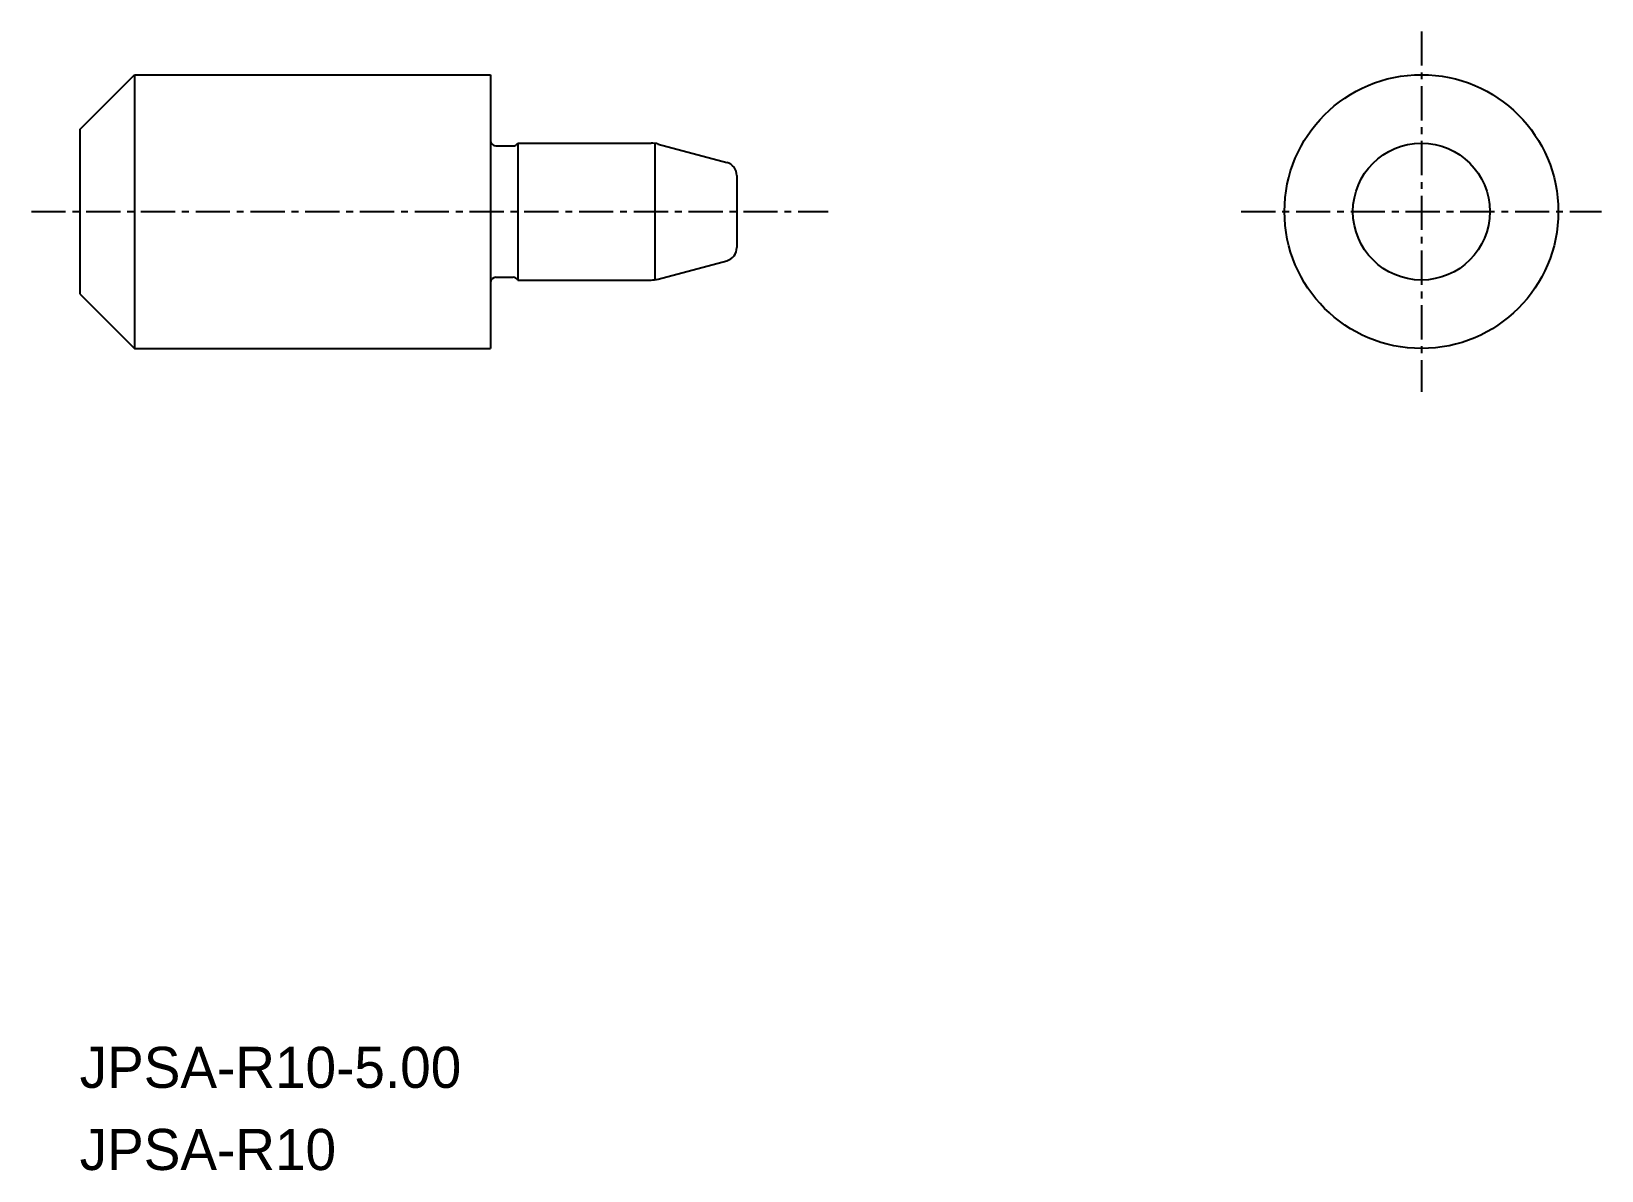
# Model space of a CAD drawing. Extents: x 40.9 to 98.2, y 19.5 to 61.1.
import ezdxf

# ---------------------------------------------------------------- set-up
doc = ezdxf.new("R2010")
doc.units = 0
doc.linetypes.add('CENTER', pattern=[2, 1.25, -0.25, 0.25, -0.25])
doc.layers.get('0').update_dxf_attribs({"linetype": 'CONTINUOUS'})
doc.layers.add('CENTER', color=1, linetype='CENTER')
doc.styles.get("Standard").update_dxf_attribs({"font": 'txt', "height": 1.6})

msp = doc.modelspace()

# ---------------------------------------------------------------- linework, layer by layer
at = {"color": 7, "linetype": 'CONTINUOUS'}
for p, q in [((42.667, 57.522), (44.667, 59.522)), ((44.667, 59.522), (44.667, 49.522)), ((44.667, 59.522), (57.667, 59.522)), ((57.667, 59.522), (57.667, 49.522)), ((57.667, 58.022), (57.667, 58.022)), ((42.667, 57.522), (42.667, 51.522)), ((57.867, 56.922), (58.494, 56.922)), ((58.667, 57.022), (63.535, 57.022)), ((58.667, 57.022), (58.667, 52.022)), ((63.667, 57.013), (63.667, 52.031)), ((63.794, 56.988), (66.297, 56.317)), ((66.667, 55.834), (66.667, 53.209)), ((57.667, 54.522), (57.667, 54.522)), ((63.794, 52.056), (66.297, 52.726)), ((57.867, 52.122), (58.494, 52.122)), ((58.667, 52.022), (63.535, 52.022)), ((42.667, 51.522), (44.667, 49.522)), ((44.667, 49.522), (57.667, 49.522))]:
    msp.add_line(p, q, dxfattribs=at)
for radius in [5, 2.5]:
    msp.add_circle((91.667, 54.522), radius, dxfattribs=at)
for centre, radius, start, end in [((57.867, 57.122), 0.2, 180, 270), ((58.494, 57.122), 0.2, 270, 329.99997), ((63.535, 56.022), 1, 75, 90), ((66.167, 55.834), 0.5, 0, 75), ((66.167, 53.209), 0.5, 285, 0), ((57.867, 51.922), 0.2, 90, 180), ((58.494, 51.922), 0.2, 30.00003, 90), ((63.535, 53.022), 1, 270, 285)]:
    msp.add_arc(centre, radius, start, end, dxfattribs=at)
at = {"layer": 'CENTER', "color": 1, "linetype": 'CENTER'}
for p, q in [((91.667, 61.102), (91.667, 47.942)), ((40.904, 54.522), (69.996, 54.522)), ((85.087, 54.522), (98.247, 54.522))]:
    msp.add_line(p, q, dxfattribs=at)

# ---------------------------------------------------------------- texts
at = {"color": 7, "linetype": 'CONTINUOUS'}
for s, p in [('JPSA-R10-5.00', (42.667, 22.522)), ('JPSA-R10', (42.667, 19.522))]:
    msp.add_text(s, height=1.5, dxfattribs=at).set_placement(p)

doc.saveas('drawing.dxf')
